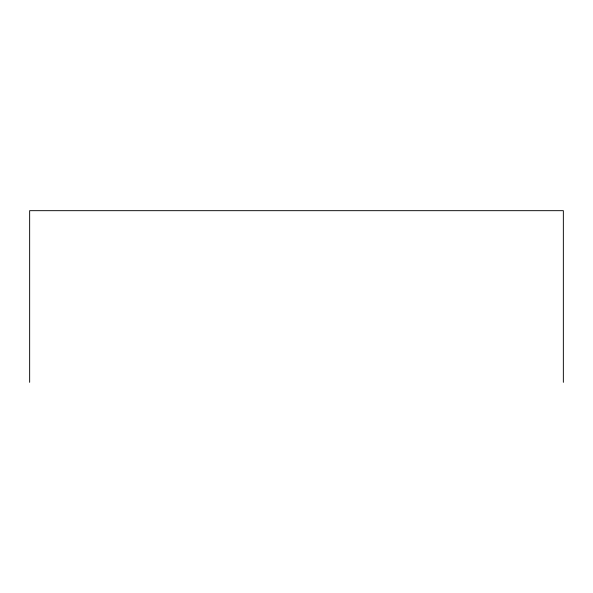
<?xml version="1.0" encoding="UTF-8"?>
<svg xmlns="http://www.w3.org/2000/svg" width="593" height="593" viewBox="0 0 593 593"><rect width="100%" height="100%" fill="white"/><g stroke="black" fill="none" stroke-linecap="round" stroke-linejoin="round"><path stroke-width="0.89" d="M563.35 382.329L563.35 210.671L29.65 210.671L29.65 382.329"/></g></svg>
